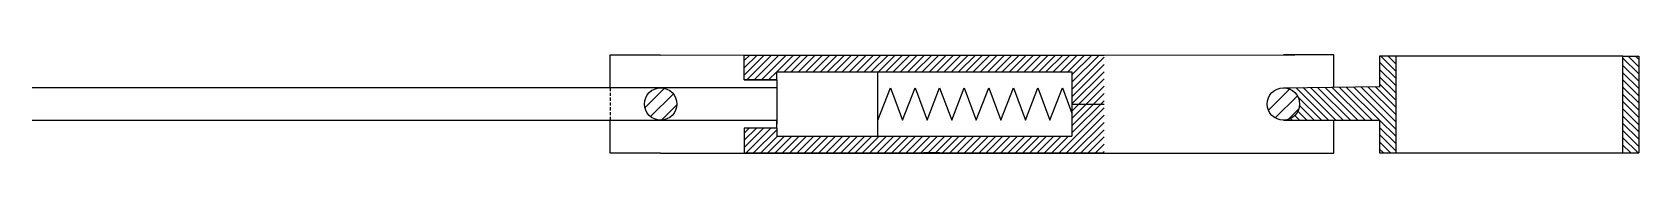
# Model space of a CAD drawing. Header units: millimetres. Extents: x -5057 to 33615, y -6628 to 11138.
# Drawn here: x 15560 to 16552, y 3190 to 3250 of the extents above; entities that cross this region are included whole.
import ezdxf

# ---------------------------------------------------------------- set-up
doc = ezdxf.new("R2010")
doc.units = ezdxf.units.MM
doc.linetypes.add('ACISOWELD', pattern=[3, 2, -1])

msp = doc.modelspace()

# ---------------------------------------------------------------- hatches: boundary and pattern name
h = msp.add_hatch()
h.set_pattern_fill('ANSI31', color=256)
h.set_pattern_definition([(45, (6081.0773, -843.3768), (-2.245064, 2.245064), [])])
h.paths.add_polyline_path([(16221.677, 3250.349), (15999.614, 3250.349), (15999.614, 3235.046), (16019.614, 3235.046), (16019.614, 3240.046), (16201.727, 3240.046), (16201.727, 3220.046), (16221.677, 3220.046)])
h.paths.add_polyline_path([(16221.677, 3220.046), (16201.727, 3220.046), (16201.727, 3200.046), (16019.614, 3200.046), (16019.614, 3205.046), (15999.614, 3205.046), (15999.614, 3189.744), (16221.677, 3189.744)])
h = msp.add_hatch()
h.set_pattern_fill('ANSI31', color=256, angle=90)
h.set_pattern_definition([(135, (6081.0773, -843.3768), (-2.245064, -2.245064), [])])
h.paths.add_polyline_path([(16391.589, 3210.046), (16391.589, 3189.744), (16401.589, 3189.744), (16401.589, 3249.676), (16391.589, 3249.676), (16391.589, 3230.837), (16331.984, 3230.043, -0.4220397), (16342.251, 3220.046, -0.4142136), (16332.251, 3210.046)])
h.paths.add_polyline_path([(16541.567, 3189.744), (16551.567, 3189.744), (16551.567, 3249.676), (16541.567, 3249.676)])
h = msp.add_hatch()
h.set_pattern_fill('ANSI31', color=256, scale=2)
h.set_pattern_definition([(45, (6138.813, -843.377), (-4.490128, 4.490128), [])])
edge = h.paths.add_edge_path()
edge.add_arc((15948.02, 3220.046), 10, 0, 360)
edge = h.paths.add_edge_path()
edge.add_arc((16332.251, 3220.046), 10, 0, 360)

# ---------------------------------------------------------------- linework, layer by layer
for p, q in [((15916.818, 3250.477), (15948.02, 3250.477)), ((15916.818, 3230.046), (15916.818, 3250.477)), ((15948.02, 3250.221), (16339.238, 3250.477)), ((15999.614, 3235.046), (15999.614, 3250.349)), ((15999.614, 3250.349), (16221.677, 3250.349)), ((16363.453, 3250.477), (16332.251, 3250.477)), ((16363.453, 3230.462), (16363.453, 3250.477)), ((16541.589, 3249.676), (16391.589, 3249.676)), ((16391.589, 3249.676), (16391.589, 3230.48)), ((16401.589, 3249.676), (16401.589, 3189.744)), ((16541.567, 3249.676), (16541.567, 3189.744)), ((16541.567, 3249.676), (16551.567, 3249.676)), ((16551.567, 3249.676), (16551.567, 3189.744)), ((15999.614, 3235.046), (16019.614, 3235.046)), ((16019.614, 3235.046), (15999.614, 3235.046)), ((16019.614, 3235.046), (16019.614, 3240.046)), ((16019.614, 3240.046), (16201.727, 3240.046)), ((16019.614, 3235.046), (16019.614, 3230.046)), ((16082.113, 3230.046), (16082.113, 3240.046)), ((16201.727, 3240.046), (16201.727, 3200.046)), ((15989.614, 3230.046), (15560.218, 3230.046)), ((16019.614, 3230.046), (15989.614, 3230.046)), ((16019.614, 3230.046), (16019.614, 3207.546)), ((16082.113, 3210.046), (16082.113, 3230.046)), ((16082.113, 3210.046), (16089.855, 3230.046)), ((16089.855, 3230.046), (16097.267, 3210.046)), ((16097.267, 3210.046), (16105.009, 3230.046)), ((16105.009, 3230.046), (16112.421, 3210.046)), ((16112.421, 3210.046), (16120.163, 3230.046)), ((16120.163, 3230.046), (16127.574, 3210.046)), ((16127.574, 3210.046), (16135.317, 3230.046)), ((16135.317, 3230.046), (16142.728, 3210.046)), ((16142.728, 3210.046), (16150.47, 3230.046)), ((16150.47, 3230.046), (16157.882, 3210.046)), ((16157.882, 3210.046), (16165.624, 3230.046)), ((16165.624, 3230.046), (16173.036, 3210.046)), ((16173.036, 3210.046), (16180.778, 3230.046)), ((16180.778, 3230.046), (16188.19, 3210.046)), ((16188.19, 3210.046), (16195.932, 3230.046)), ((16195.932, 3230.046), (16201.727, 3214.409)), ((16332.251, 3230.046), (16391.589, 3230.837)), ((16201.727, 3220.046), (16221.677, 3220.046)), ((15560.218, 3210.046), (15989.614, 3210.046)), ((15916.818, 3189.616), (15916.818, 3210.046)), ((15989.614, 3210.046), (16019.614, 3210.046)), ((16019.614, 3205.046), (15999.614, 3205.046)), ((15999.614, 3205.046), (15999.614, 3189.744)), ((16019.614, 3205.046), (16019.614, 3210.046)), ((16019.614, 3205.046), (16019.614, 3200.046)), ((16332.251, 3210.046), (16391.589, 3210.046)), ((16363.453, 3189.616), (16363.453, 3210.046)), ((16391.589, 3210.046), (16391.589, 3189.744)), ((16019.614, 3200.046), (16201.727, 3200.046)), ((15948.02, 3189.616), (15916.818, 3189.616)), ((15948.02, 3189.616), (16332.251, 3189.616)), ((15999.614, 3189.744), (16221.677, 3189.744)), ((16120.136, 3189.744), (16110.136, 3189.744)), ((16160.136, 3189.744), (16170.136, 3189.744)), ((16332.251, 3189.616), (16363.453, 3189.616)), ((16391.589, 3189.744), (16551.567, 3189.744))]:
    msp.add_line(p, q)
at = {"linetype": 'ACISOWELD'}
msp.add_line((15916.818, 3230.046), (15916.818, 3210.046), dxfattribs=at)
msp.add_lwpolyline([(16082.113, 3200.046), (16082.113, 3230.046)])
for centre in [(15948.02, 3220.046), (16332.251, 3220.046), (16332.251, 3220.046)]:
    msp.add_circle(centre, 10)

doc.saveas('drawing.dxf')
